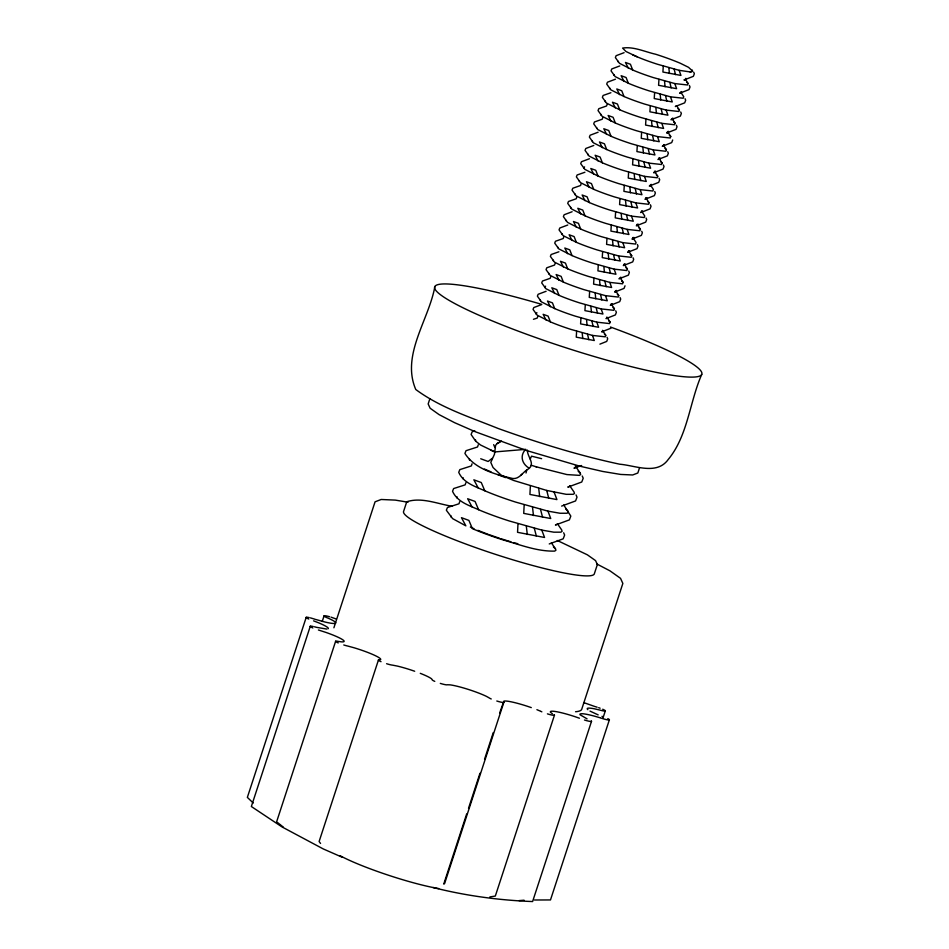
<?xml version="1.0" encoding="UTF-8"?>
<svg xmlns="http://www.w3.org/2000/svg" width="949" height="949" viewBox="0 0 949 949"><rect width="100%" height="100%" fill="white"/><g stroke="black" fill="none" stroke-linecap="round" stroke-linejoin="round"><path stroke-width="1.42" d="M569.922 486.03L574.05 492.045L574.465 493.456L573.243 494.31L566.221 494.322L546.719 490.443L513.658 480.467L501.226 475.235L493.029 467.501L490.787 462.388L494.453 454.31L495.615 445.33L497.157 443.515L501.535 441.143M517.988 523.741L517.549 532.318L544.572 537.478L541.76 530.076L509.589 521.072A50.178 6.121 18.1 0 1 478.604 509.732C468.877 505.319 457.276 501.902 452.531 491.297L453.634 488.557L465.164 484.856L465.852 482.756M524.18 504.797L523.729 513.385L550.752 518.534L547.941 511.131L515.782 502.14A50.178 6.121 18.1 0 1 484.797 490.787C475.069 486.386 463.468 482.97 458.723 472.353L459.826 469.625L471.356 465.923L472.044 463.812M530.372 485.864L529.922 494.453L556.944 499.601L554.133 492.199M576.636 331.201L576.257 337.156L594.299 340.537L592.473 335.424L571.037 329.433A33.452 4.081 18.1 0 1 550.373 321.865L537.181 315.175L533.041 309.41L533.801 307.547L541.784 304.534M580.966 317.951L580.598 323.894L598.629 327.286L596.814 322.174L575.367 316.171A33.452 4.081 18.1 0 1 554.714 308.603L541.511 301.924L537.383 296.159L538.13 294.285L546.114 291.284M585.296 304.688L584.928 310.643L602.959 314.024L601.144 308.911L579.697 302.921A33.452 4.081 18.1 0 1 559.044 295.353L545.853 288.662L541.713 282.909L542.46 281.034L550.242 278.294L550.717 276.823M589.637 291.438L589.258 297.381L607.289 300.774L605.474 295.661L584.026 289.659A33.452 4.081 18.1 0 1 563.374 282.102L550.183 275.412L546.043 269.646L546.802 267.772L554.572 265.044L555.058 263.573M593.967 278.187L593.588 284.131L611.619 287.511L609.804 282.399L588.368 276.408A33.452 4.081 18.1 0 1 567.704 268.84L554.513 262.149L550.373 256.396L551.132 254.522L558.902 251.782M598.297 264.925L597.929 270.88L615.96 274.261L614.145 269.148L592.698 263.158A33.452 4.081 18.1 0 1 572.033 255.589L558.842 248.899L554.714 243.134L555.462 241.26L563.231 238.531L563.718 237.06M602.627 251.675L602.259 257.618L620.29 260.999L618.475 255.898L597.028 249.895A33.452 4.081 18.1 0 1 576.375 242.327L563.184 235.637L559.044 229.883L559.791 228.009L567.775 225.008M606.969 238.413L606.589 244.368L624.62 247.748L622.805 242.636L601.358 236.645A33.452 4.081 18.1 0 1 580.705 229.077L567.514 222.386L563.374 216.633L564.133 214.759L572.105 211.746M611.298 225.162L610.919 231.105L628.95 234.498L627.135 229.385L605.699 223.383A33.452 4.081 18.1 0 1 585.035 215.826L571.844 209.136L567.704 203.371L568.463 201.496L576.233 198.768L576.719 197.297M615.628 211.9L615.249 217.855L633.291 221.236L631.476 216.123L610.029 210.132A33.452 4.081 18.1 0 1 589.365 202.564L576.173 195.874L572.033 190.12L572.793 188.246L580.563 185.506L581.049 184.035M619.958 198.649L619.59 204.604L637.621 207.985L635.806 202.872L614.359 196.87A33.452 4.081 18.1 0 1 593.706 189.314L580.503 182.623L576.375 176.858L577.122 174.984L584.904 172.255M624.288 185.399L623.92 191.342L641.951 194.723L640.136 189.622L618.689 183.62A33.452 4.081 18.1 0 1 598.036 176.051L584.845 169.361L580.705 163.608L581.452 161.733L589.436 158.732M628.629 172.137L628.25 178.092L646.281 181.473L644.466 176.36L623.019 170.369A33.452 4.081 18.1 0 1 602.366 162.801L589.175 156.111L585.035 150.357L585.794 148.483L593.766 145.47M632.959 158.886L632.58 164.829L650.623 168.222L648.796 163.109L627.36 157.107A33.452 4.081 18.1 0 1 606.696 149.539L593.505 142.86L589.365 137.095L590.124 135.221L598.107 132.219M637.289 145.624L636.921 151.579L654.952 154.96L653.137 149.847L631.69 143.857A33.452 4.081 18.1 0 1 611.037 136.288L597.834 129.598L593.706 123.845L594.454 121.97L602.235 119.23L602.71 117.759M641.619 132.374L641.251 138.317L659.282 141.709L657.467 136.597L636.02 130.594A33.452 4.081 18.1 0 1 615.367 123.038L602.176 116.347L598.036 110.582L598.783 108.708L606.565 105.98L607.04 104.509M645.961 119.123L645.581 125.066L663.612 128.447L661.797 123.346L640.35 117.344A33.452 4.081 18.1 0 1 619.697 109.776L606.506 103.085L602.366 97.332L603.125 95.458L610.895 92.729M650.29 105.861L649.911 111.816L667.942 115.197L666.127 110.084L644.691 104.093A33.452 4.081 18.1 0 1 624.027 96.525L610.836 89.835L606.696 84.07L607.455 82.207L615.438 79.194M654.62 92.611L654.241 98.554L672.283 101.946L670.469 96.834L649.021 90.831A33.452 4.081 18.1 0 1 628.357 83.263L615.166 76.584L611.026 70.819L611.785 68.945L619.768 65.944M658.95 79.348L658.582 85.303L676.613 88.684L674.798 83.571L653.351 77.581A33.452 4.081 18.1 0 1 632.698 70.012L619.495 63.322L615.367 57.569L616.115 55.694L624.098 52.681M663.28 66.098L662.912 72.041L680.943 75.434L679.128 70.321L657.681 64.318A33.452 4.081 18.1 0 1 637.028 56.762L625.937 51.483L622.603 48.079C633.671 46.323 644.964 51.851 655.712 54.259A40.143 4.887 18.1 0 1 680.492 63.346L688.523 67.32L692.687 71.151L690.006 71.91L679.128 70.321M526.019 473.005L526.766 469.969C536.932 464.607 527.11 457.335 527.407 450.099M306.219 617.324L247.357 797.385L253.229 803.008M310.287 626.233L251.355 806.52L282.067 826.959L323.312 848.964L342.02 857.161M322.233 621.453L324.072 615.818A8.031 0.973 18.1 0 1 329.623 616.743M434.856 286.586C428.912 319.86 400.917 355.056 415.769 389.505C440.372 407.726 470.087 417.145 498.201 428.497C537.976 442.756 578.404 455.378 619.756 464.215C635.415 465.484 656.803 475.437 668.238 459.47C687.871 435.757 689.567 402.079 701.702 374.487M333.894 627.787L375.069 501.807L381.178 499.482L395.33 500.111L408.046 502.223M335.649 641.204L276.622 821.81L283.336 827.125M429.897 398.639L428.165 403.942L430.134 408.248L439.114 414.63L454.488 422.625L475.224 431.712L526.802 450.597L580.053 466.244L602.745 471.463L620.693 474.441L632.651 474.974L637.835 473.005L639.567 467.703M378.461 659.958L319.113 841.514L320.548 843.436M459.672 501.689L458.984 503.789L447.442 507.501L446.338 510.23L452.626 518.629L465.864 525.853L461.463 517.668L468.901 520.408L472.412 528.664A50.178 6.121 18.1 0 0 503.397 540.017C520.123 544.738 537.075 551.547 554.679 551.108L555.9 550.254L555.485 548.854L551.357 542.828M478.237 444.879L477.549 446.979L466.018 450.692L464.915 453.42C474.832 469.174 495.995 474.607 512.911 478.533C519.139 479.091 522.282 472.993 526.766 469.969M537.727 316.586L537.241 318.069L533.457 319.291M650.682 185.838L651.168 184.367L649.318 186.051L658.701 182.374L659.697 179.764L659.045 178.258M663.683 146.075L664.17 144.604L662.307 146.288L671.702 142.599L672.687 139.989M672.343 119.562L672.829 118.091L670.979 119.776L680.362 116.098L681.358 113.489L680.706 111.982M681.014 93.049L681.489 91.579L679.638 93.275L689.033 89.586L690.018 86.976L689.377 85.469M685.344 79.799L685.83 78.328M625.035 285.803L624.039 288.413L614.655 292.102L616.506 290.406M466.671 813.934L443.752 884.065L444.571 883.661L503.824 702.367M468.509 808.323L479.969 773.257M484.559 759.236L493.266 732.581M499.684 712.948L503.872 701.121A24.081 2.93 18.1 0 1 531.286 707.61M554.441 715.226L495.319 896.07L489.874 896.924M591.5 721.37L532.603 901.55C499.055 900.269 465.639 895.761 433.088 887.517M602.983 718.013L605.284 710.967M609.353 719.876L550.491 899.937L534.441 900.008M629.507 250.643L627.657 252.339L637.04 248.65L638.036 246.04L637.384 244.534M625.177 263.893L623.315 265.59L632.71 261.9L633.695 259.291L633.054 257.784M620.836 277.155L618.985 278.84L628.368 275.151L629.365 272.541L628.724 271.046M612.176 303.668L610.326 305.353L619.709 301.663L620.705 299.054L620.053 297.547M530.23 459.055L531.523 456.172L541.618 458.675M520.669 475.485L522.175 474.073M492.163 458.379L488.154 461.487L480.716 458.758M496.979 443.634L499.743 442.115M584.572 166.882L583.706 168.222M545.58 286.183L544.714 287.523M536.92 312.684L536.055 314.024M685.38 79.336L683.98 80.013L693.363 76.323L694.36 73.714L693.707 72.207M676.72 105.837L675.308 106.525L684.692 102.836L685.688 100.226L685.048 98.72M607.396 317.927L605.996 318.615L615.379 314.926L616.375 312.316L615.723 310.809M603.066 331.177L601.654 331.865L611.037 328.176M576.102 467.216L574.003 468.213L581.642 465.52M569.91 486.149L567.81 487.145L581.761 482.009L583.208 478.225L582.223 475.995M557.526 524.026L555.426 525.022L569.376 519.886L570.823 516.102L563.73 504.963M599.898 344.143L606.708 341.426L607.704 338.829L607.063 337.322M561.618 506.09L575.568 500.942L577.016 497.169L576.043 494.927M549.246 543.955L563.196 538.818L564.643 535.034L563.659 532.804M474.832 430.834L472.199 431.759L471.095 434.488L475.686 441.166L480.538 444.998L494.868 451.926L525.71 449.352C519.732 455.318 521.736 463.515 528.617 467.833M524.073 900.21L519.091 900.613M690.006 71.91L691.94 71.756L692.331 70.143M326.919 629.08L316.551 627.348M674.798 83.571L687.539 84.983L688.072 83.476L685.475 79.479M670.469 96.834L683.197 98.233L683.743 96.727L681.145 92.729M666.127 110.084L678.867 111.484L679.413 109.977L676.815 105.991M661.797 123.346L674.537 124.746L675.083 123.24L672.473 119.242M657.467 136.597L670.208 137.996L670.741 136.49L667.491 131.496L668.013 132.813L668.499 131.342L666.649 133.038L676.032 129.349L677.028 126.739L676.376 125.232M653.137 149.847L665.866 151.259L666.412 149.752L663.814 145.755M648.796 163.109L661.536 164.509L662.082 163.003L658.831 158.008L659.353 159.325L659.828 157.854L657.977 159.551L667.361 155.861L668.357 153.252L667.716 151.745M644.466 176.36L657.206 177.771L657.752 176.253L654.502 171.271L655.024 172.588L655.498 171.105L653.647 172.801L663.031 169.112L664.027 166.502L663.375 164.996M640.136 189.622L652.876 191.022L653.41 189.515L650.812 185.518M635.806 202.872L648.535 204.272L649.08 202.766L645.83 197.783L646.352 199.088L646.838 197.617L644.988 199.314L654.371 195.624L655.368 193.015L654.715 191.508M631.476 216.123L644.205 217.535L644.751 216.028L642.153 212.03M627.135 229.385L639.875 230.785L640.421 229.278L637.17 224.284L637.692 225.601L638.167 224.13L636.316 225.826L645.7 222.137L646.696 219.527L646.055 218.021M622.805 242.636L635.545 244.047L636.091 242.529L632.841 237.547L633.351 238.863L633.837 237.392L631.987 239.077L641.37 235.388L642.366 232.778L641.714 231.271M618.475 255.898L631.215 257.298L631.749 255.791L628.499 250.797L629.021 252.114M614.145 269.148L626.874 270.548L627.419 269.042L624.169 264.059L624.691 265.376M609.804 282.399L622.544 283.81L623.09 282.304L620.492 278.306M605.474 295.661L618.214 297.061L618.76 295.554L615.51 290.56L616.02 291.877M601.144 308.911L613.884 310.323L614.418 308.816L611.82 304.819M596.814 322.174L609.543 323.573L610.088 322.067L606.838 317.073L607.36 318.389M592.473 335.424L605.213 336.824L605.759 335.317L602.508 330.335L603.03 331.652M547.941 511.131L560.029 513.255L567.051 513.243L568.285 512.389L567.87 510.977L565.782 509.044M541.76 530.076L553.836 532.187L560.859 532.175L562.093 531.321L561.678 529.91L557.549 523.895M452.4 506.327C437.584 503.931 421.534 496.896 406.753 501.76L403.657 511.226A100.357 12.23 18.1 0 0 493.326 553.647A100.357 12.23 18.1 0 0 594.264 574.015L597.36 564.548L595.569 560.622L587.395 554.833L557.277 540.479M310.37 617.858L314.748 619.163M314.439 626.779L315.839 627.159M600.088 717.776L594.525 716.163A24.081 2.93 18.1 0 0 581.808 713.707L580.112 713.933L579.946 714.68L587.075 718.868M535.888 466.718L566.897 474.571L579.436 475.366L580.658 474.512L580.242 473.112L575.284 465.888M315.507 619.412L325.056 622.046A24.081 2.93 18.1 0 0 332.209 620.1L328.556 618.333M595.675 706.756L597.158 707.195M318.413 629.994L326.278 632.532A24.081 2.93 18.1 0 1 341.498 641.868L338.544 641.453A8.031 0.973 18.1 0 0 338.235 642.936M531.108 465.2L536.565 466.932M331.094 617.182L336.124 618.973M594.976 706.566L583.671 702.58M598.653 707.681L600.112 708.203M579.436 718.227L575.367 716.792A24.081 2.93 18.1 0 0 550.693 712.45L552.389 713.731M601.974 716.341L602.722 716.602M497.928 474.702L505.568 477.608M313.597 620.848L318.65 622.829A24.081 2.93 18.1 0 1 328.247 628.712M536.897 709.686L540.301 711.109M632.651 54.876L637.028 56.762M490.621 450.099L494.868 451.926M484.429 469.043L490.989 471.855M598.167 714.882L589.993 711.098M540.835 711.359L541.855 711.833M596.933 564.05L609.91 570.8L620.527 578.332L622.852 583.433L581.678 709.413A130.464 15.896 18.1 0 1 575.557 711.738M686.685 82.183L688.072 83.476M678.025 108.696L679.413 109.977M673.683 121.947L675.083 123.24M669.353 135.209L670.741 136.49M665.024 148.459L666.412 149.752M660.694 161.71L662.082 163.003M656.352 174.972L657.752 176.253M647.692 201.485L649.08 202.766M639.033 227.985L640.421 229.278M630.361 254.498L631.749 255.791M626.032 267.76L627.419 269.042M621.702 281.011L623.09 282.304M617.36 294.273L618.76 295.554M613.03 307.523L614.418 308.816M608.7 320.774L610.088 322.067M604.371 334.036L605.759 335.317M578.155 471.178L580.242 473.112M553.397 546.921L555.485 548.854M478.237 487.976L473.848 479.803L481.273 482.531L484.797 490.787M472.044 506.908L467.655 498.735L475.081 501.463L478.604 509.732M628.321 68.138L625.474 62.456L630.433 64.259L632.698 70.012M623.991 81.389L621.132 75.706L626.091 77.51L628.357 83.263M619.661 94.651L616.803 88.969L621.761 90.772L624.027 96.525M615.32 107.901L612.473 102.219L617.431 104.022L619.697 109.776M610.99 121.152L608.143 115.481L613.101 117.285L615.367 123.038M606.66 134.414L603.801 128.732L608.76 130.535L611.037 136.288M602.33 147.664L599.471 141.982L604.43 143.785L606.696 149.539M598 160.927L595.142 155.245L600.1 157.048L602.366 162.801M593.659 174.177L590.812 168.495L595.77 170.298L598.036 176.051M589.329 187.428L586.482 181.757L591.441 183.56L593.706 189.314M584.999 200.69L582.14 195.008L587.099 196.811L589.365 202.564M580.669 213.94L577.811 208.27L582.769 210.073L585.035 215.826M576.328 227.202L573.481 221.52L578.439 223.323L580.705 229.077M571.998 240.453L569.151 234.771L574.109 236.574L576.375 242.327M567.668 253.703L564.809 248.033L569.768 249.836L572.033 255.589M563.338 266.966L560.479 261.283L565.438 263.087L567.704 268.84M559.008 280.216L556.15 274.546L561.108 276.349L563.374 282.102M554.667 293.478L551.82 287.796L556.778 289.599L559.044 295.353M550.337 306.729L547.49 301.047L552.437 302.85L554.714 308.603M546.007 319.991L543.148 314.309L548.107 316.112L550.373 321.865M650.385 204.759L651.026 206.265L650.041 208.875L640.646 212.564L642.497 210.88L642.022 212.351L641.5 211.034M493.658 444.654L494.88 447.525M611.168 303.822L611.69 305.139M546.719 490.443L548.759 498.355M540.527 509.376L542.567 517.288M534.334 528.32L536.387 536.221M674.181 69.147L675.486 74.615M669.852 82.409L671.145 87.866M665.522 95.659L666.815 101.128M661.18 108.91L662.485 114.378M656.85 122.172L658.155 127.641M652.521 135.422L653.814 140.891M648.191 148.685L649.484 154.141M643.861 161.935L645.154 167.404M639.519 175.185L640.824 180.654M635.189 188.448L636.494 193.916M630.86 201.698L632.153 207.167M626.53 214.96L627.823 220.429M622.188 228.211L623.493 233.679M617.858 241.473L619.163 246.93M613.529 254.723L614.822 260.192M609.199 267.974L610.492 273.442M604.869 281.236L606.162 286.705M600.527 294.487L601.832 299.955M596.197 307.749L597.49 313.206M591.868 320.999L593.161 326.468M587.538 334.25L588.831 339.718M618.274 61.341L618.368 62.183M613.944 74.591L614.039 75.434M609.602 87.854L609.709 88.684M605.272 101.104L605.367 101.946M600.942 114.355L601.037 115.197M596.613 127.617L596.707 128.459M592.271 140.867L592.378 141.709M587.941 154.129L588.048 154.96M579.281 180.63L579.376 181.473M574.952 193.893L575.047 194.735M570.61 207.143L570.717 207.985M566.28 220.405L566.375 221.236M561.95 233.656L562.045 234.498M557.621 246.906L557.715 247.748M553.279 260.168L553.386 261.011M548.949 273.419L549.056 274.261M540.289 299.931L540.384 300.774M475.544 439.909L475.686 441.166M469.352 458.841L469.494 460.099M463.159 477.786L463.314 479.043M456.967 496.718L457.121 497.976M450.787 515.651L450.929 516.908M538.712 488.308L539.661 496.612M532.519 507.241L533.468 515.544M526.327 526.185L527.288 534.489M668.843 67.723L669.413 73.476M664.514 80.985L665.083 86.727M660.184 94.236L660.741 99.977M655.842 107.486L656.411 113.239M651.512 120.748L652.082 126.49M647.182 133.999L647.752 139.752M642.853 147.261L643.41 153.003M638.511 160.511L639.08 166.265M634.181 173.762L634.751 179.515M629.851 187.024L630.421 192.766M625.521 200.275L626.091 206.028M621.192 213.537L621.749 219.278M616.85 226.787L617.419 232.541M612.52 240.038L613.09 245.791M608.19 253.3L608.76 259.041M603.861 266.55L604.418 272.304M599.519 279.813L600.088 285.554M595.189 293.063L595.758 298.816M590.859 306.325L591.429 312.067M586.529 319.576L587.087 325.317M582.2 332.826L582.757 338.579M438.699 888.561A64.224 7.829 18.1 0 1 340.074 855.69M517.798 543.73A46.169 5.623 18.1 0 1 513.682 542.591M510.894 541.784A46.169 5.623 18.1 0 1 500.728 538.641M499.459 538.225A46.169 5.623 18.1 0 1 489.411 534.75M488.201 534.311A46.169 5.623 18.1 0 1 477.893 530.325M473.942 528.664A46.169 5.623 18.1 0 1 470.324 527.039M607.799 718.618A8.031 0.973 18.1 0 1 608.404 719.959A8.031 0.973 18.1 0 1 600.824 718.025M591.274 720.908A8.031 0.973 18.1 0 1 584.465 720.018M554.228 714.763A8.031 0.973 18.1 0 1 547.407 713.862M503.611 701.904A8.031 0.973 18.1 0 1 496.79 701.014M491.238 698.974A8.031 0.973 18.1 0 1 488.877 697.717L486.374 696.341A24.081 2.93 18.1 0 0 450.04 684.846L447.347 684.763A8.031 0.973 18.1 0 1 440.312 683.399M434.772 681.37A8.031 0.973 18.1 0 1 432.186 679.638L431.498 678.76A24.081 2.93 18.1 0 0 420.288 673.339M414.677 671.251A24.081 2.93 18.1 0 0 397.394 666.091L392.672 665.166A8.031 0.973 18.1 0 1 386.587 663.719M381.035 661.69A8.031 0.973 18.1 0 1 379.398 659.875L380.62 659.626A24.081 2.93 18.1 0 0 353.93 647.728L347.915 646.091A8.031 0.973 18.1 0 1 343.775 644.976M312.862 627.965A8.031 0.973 18.1 0 1 313.17 626.47M308.793 619.056A8.031 0.973 18.1 0 1 309.101 617.562M327.868 618.072A8.031 0.973 18.1 0 1 324.072 615.818M602.698 709.235A8.031 0.973 18.1 0 1 605.154 711.026A8.031 0.973 18.1 0 1 599.732 710.042L594.371 708.796A24.081 2.93 18.1 0 0 587.858 709.662M610.421 327.002A140.499 17.118 18.1 0 1 673.055 375.389A140.499 17.118 18.1 0 1 454.464 303.383A140.499 17.118 18.1 0 1 541.357 304.249"/></g></svg>
